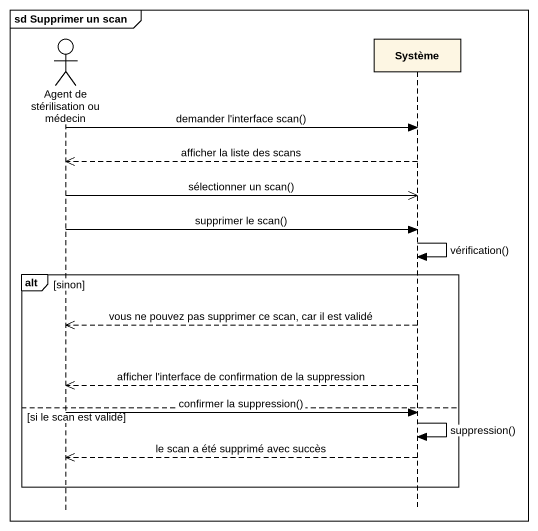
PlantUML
@startuml
mainframe sd Supprimer un scan
hide footbox
actor "Agent de stérilisation ou médecin" as Agent_de_stérilisation_ou
participant Système

Agent_de_stérilisation_ou -> Système : demander l'interface scan()
Système -->> Agent_de_stérilisation_ou : afficher la liste des scans
Agent_de_stérilisation_ou ->> Système : sélectionner un scan()
Agent_de_stérilisation_ou -> Système : supprimer le scan()
Système -> Système : vérification()
alt sinon
  Système -->> Agent_de_stérilisation_ou : vous ne pouvez pas supprimer ce scan, car il est validé
  Système -->> Agent_de_stérilisation_ou : afficher l'interface de confirmation de la suppression
else si le scan est validé
  Agent_de_stérilisation_ou -> Système : confirmer la suppression()
  Système -> Système : suppression()
  Système -->> Agent_de_stérilisation_ou : le scan a été supprimé avec succès
end
@enduml
